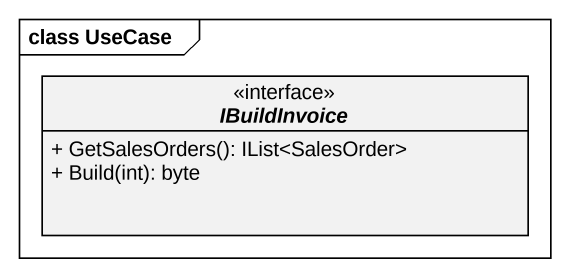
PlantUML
@startuml
mainframe class UseCase
hide circle
hide empty members
skinparam classAttributeIconSize 0
interface IBuildInvoice {
  + GetSalesOrders(): IList<SalesOrder>
  + Build(int): byte
}
@enduml
